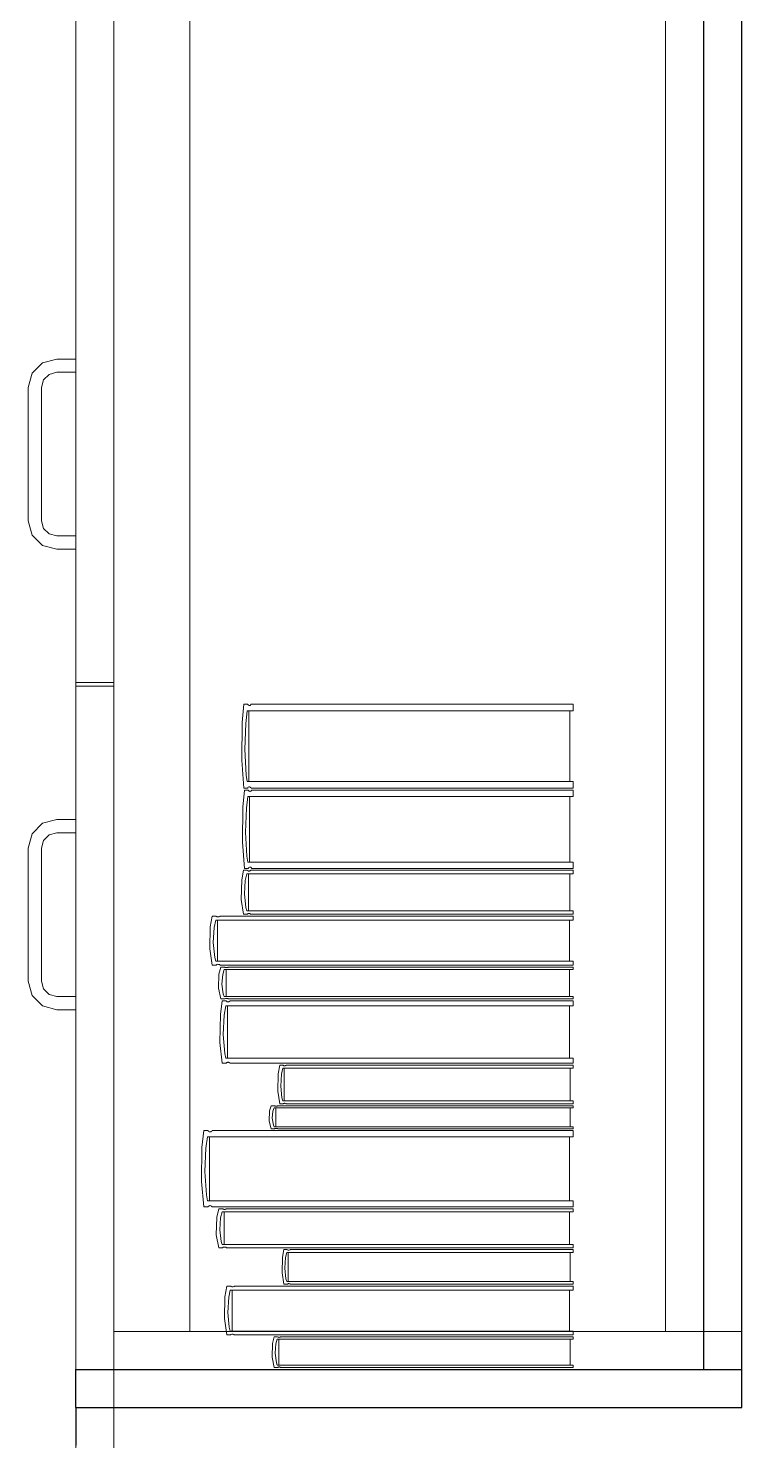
# Model space of a CAD drawing. Header units: inches. Extents: x -38 to 5698, y -33 to 92.
# Drawn here: x 110.188 to 110.563, y 12.115 to 12.857 of the extents above; entities that cross this region are included whole.
import ezdxf

# ---------------------------------------------------------------- set-up
doc = ezdxf.new("R2010")
doc.units = ezdxf.units.IN
doc.header["$MEASUREMENT"] = 0
doc.set_wipeout_variables(frame=1)
doc.linetypes.add('Wipeout_Contour', pattern=[1, 0, -1])
doc.layers.add('Interior - Mobiliario', color=7, linetype='Continuous')

msp = doc.modelspace()

# ---------------------------------------------------------------- linework, layer by layer
at = {"layer": 'Interior - Mobiliario', "color": 175, "linetype": 'Continuous', "lineweight": 13}
for p, q in [((110.23316, 13.61244), (110.23316, 12.15244)), ((110.54316, 12.15244), (110.54316, 13.61244)), ((110.23316, 13.59244), (110.23316, 12.17244)), ((110.27316, 12.17244), (110.27316, 13.59244)), ((110.52316, 13.59244), (110.52316, 12.17244)), ((110.21316, 12.87244), (110.21316, 12.51344)), ((110.23316, 12.87244), (110.23316, 12.51344)), ((110.19017, 12.67594), (110.19566, 12.68143)), ((110.19566, 12.68143), (110.20316, 12.68344)), ((110.20316, 12.68344), (110.21316, 12.68344)), ((110.21316, 12.68344), (110.21316, 12.67644)), ((110.18816, 12.66844), (110.19017, 12.67594)), ((110.19623, 12.67244), (110.19516, 12.66844)), ((110.19916, 12.67537), (110.19623, 12.67244)), ((110.20316, 12.67644), (110.19916, 12.67537)), ((110.21316, 12.67644), (110.20316, 12.67644)), ((110.18816, 12.59844), (110.18816, 12.66844)), ((110.19516, 12.66844), (110.19516, 12.59844)), ((110.19017, 12.59094), (110.18816, 12.59844)), ((110.19516, 12.59844), (110.19623, 12.59444)), ((110.19566, 12.58545), (110.19017, 12.59094)), ((110.19623, 12.59444), (110.19916, 12.59151)), ((110.19916, 12.59151), (110.20316, 12.59044)), ((110.20316, 12.59044), (110.21316, 12.59044)), ((110.21316, 12.59044), (110.21316, 12.58344)), ((110.20316, 12.58344), (110.19566, 12.58545)), ((110.21316, 12.58344), (110.20316, 12.58344)), ((110.21316, 12.51344), (110.23316, 12.51344)), ((110.21316, 12.51144), (110.23316, 12.51144)), ((110.30154, 12.50206), (110.30059, 12.49237)), ((110.30342, 12.50206), (110.30154, 12.50206)), ((110.30351, 12.50189), (110.30342, 12.50206)), ((110.30373, 12.50162), (110.30351, 12.50189)), ((110.30397, 12.50143), (110.30373, 12.50162)), ((110.30422, 12.50133), (110.30397, 12.50143)), ((110.30448, 12.50132), (110.30422, 12.50133)), ((110.30473, 12.5014), (110.30448, 12.50132)), ((110.30497, 12.50157), (110.30473, 12.5014)), ((110.30519, 12.50182), (110.30497, 12.50157)), ((110.30533, 12.50206), (110.30519, 12.50182)), ((110.4745, 12.50206), (110.30533, 12.50206)), ((110.4745, 12.49853), (110.4745, 12.50206)), ((110.30247, 12.49191), (110.30327, 12.49853)), ((110.30327, 12.49853), (110.4745, 12.49853)), ((110.30413, 12.49853), (110.30413, 12.46141)), ((110.47277, 12.46141), (110.47277, 12.49853)), ((110.30059, 12.49237), (110.30038, 12.47261)), ((110.30203, 12.47831), (110.30247, 12.49191)), ((110.30038, 12.47261), (110.30154, 12.45788)), ((110.30275, 12.46476), (110.30203, 12.47831)), ((110.30327, 12.46141), (110.30275, 12.46476)), ((110.30189, 12.45688), (110.30094, 12.44785)), ((110.30154, 12.45788), (110.30342, 12.45788)), ((110.30376, 12.45688), (110.30189, 12.45688)), ((110.4745, 12.46141), (110.30327, 12.46141)), ((110.30342, 12.45788), (110.30356, 12.45811)), ((110.30356, 12.45811), (110.30378, 12.45837)), ((110.30386, 12.45672), (110.30376, 12.45688)), ((110.30378, 12.45837), (110.30403, 12.45853)), ((110.30408, 12.45647), (110.30386, 12.45672)), ((110.30403, 12.45853), (110.30428, 12.45862)), ((110.30431, 12.45629), (110.30408, 12.45647)), ((110.30428, 12.45862), (110.30453, 12.45861)), ((110.30456, 12.4562), (110.30431, 12.45629)), ((110.30453, 12.45861), (110.30478, 12.4585)), ((110.30478, 12.4585), (110.30502, 12.45832)), ((110.30507, 12.45626), (110.30482, 12.45619)), ((110.30502, 12.45832), (110.30524, 12.45805)), ((110.30531, 12.45642), (110.30507, 12.45626)), ((110.30524, 12.45805), (110.30533, 12.45788)), ((110.30553, 12.45666), (110.30531, 12.45642)), ((110.30533, 12.45788), (110.4745, 12.45788)), ((110.30567, 12.45688), (110.30553, 12.45666)), ((110.4745, 12.45688), (110.30567, 12.45688)), ((110.4745, 12.45788), (110.4745, 12.46141)), ((110.4745, 12.45358), (110.4745, 12.45688)), ((110.30282, 12.44742), (110.30361, 12.45358)), ((110.30361, 12.45358), (110.4745, 12.45358)), ((110.30447, 12.45358), (110.30447, 12.41901)), ((110.30482, 12.45619), (110.30456, 12.4562)), ((110.47278, 12.41901), (110.47278, 12.45358)), ((110.20316, 12.44144), (110.19566, 12.43943)), ((110.21316, 12.44144), (110.20316, 12.44144)), ((110.21316, 12.43444), (110.21316, 12.44144)), ((110.30094, 12.44785), (110.30073, 12.42944)), ((110.30238, 12.43475), (110.30282, 12.44742)), ((110.19566, 12.43943), (110.19017, 12.43394)), ((110.19916, 12.43337), (110.20316, 12.43444)), ((110.20316, 12.43444), (110.21316, 12.43444)), ((110.3031, 12.42213), (110.30238, 12.43475)), ((110.19017, 12.43394), (110.18816, 12.42644)), ((110.19516, 12.42644), (110.19623, 12.43044)), ((110.19623, 12.43044), (110.19916, 12.43337)), ((110.30073, 12.42944), (110.30189, 12.41572)), ((110.18816, 12.42644), (110.18816, 12.35644)), ((110.19516, 12.35644), (110.19516, 12.42644)), ((110.30361, 12.41901), (110.3031, 12.42213)), ((110.3013, 12.41472), (110.30035, 12.40965)), ((110.30318, 12.41472), (110.3013, 12.41472)), ((110.30189, 12.41572), (110.30376, 12.41572)), ((110.30223, 12.40941), (110.30303, 12.41287)), ((110.30303, 12.41287), (110.4745, 12.41287)), ((110.30328, 12.41463), (110.30318, 12.41472)), ((110.3035, 12.41449), (110.30328, 12.41463)), ((110.30373, 12.41439), (110.3035, 12.41449)), ((110.4745, 12.41901), (110.30361, 12.41901)), ((110.30398, 12.41434), (110.30373, 12.41439)), ((110.30376, 12.41572), (110.3039, 12.41594)), ((110.3039, 12.41594), (110.30413, 12.41618)), ((110.3039, 12.41287), (110.3039, 12.39347)), ((110.30424, 12.41433), (110.30398, 12.41434)), ((110.30413, 12.41618), (110.30437, 12.41633)), ((110.30449, 12.41438), (110.30424, 12.41433)), ((110.30437, 12.41633), (110.30462, 12.41641)), ((110.30473, 12.41446), (110.30449, 12.41438)), ((110.30462, 12.41641), (110.30487, 12.4164)), ((110.30496, 12.4146), (110.30473, 12.41446)), ((110.30487, 12.4164), (110.30512, 12.4163)), ((110.3051, 12.41472), (110.30496, 12.4146)), ((110.4745, 12.41472), (110.3051, 12.41472)), ((110.30512, 12.4163), (110.30536, 12.41613)), ((110.30536, 12.41613), (110.30558, 12.41588)), ((110.30558, 12.41588), (110.30567, 12.41572)), ((110.30567, 12.41572), (110.4745, 12.41572)), ((110.47277, 12.39347), (110.47277, 12.41287)), ((110.4745, 12.41572), (110.4745, 12.41901)), ((110.4745, 12.41287), (110.4745, 12.41472)), ((110.30035, 12.40965), (110.30013, 12.39933)), ((110.30179, 12.40231), (110.30223, 12.40941)), ((110.30013, 12.39933), (110.3013, 12.39163)), ((110.30252, 12.39523), (110.30179, 12.40231)), ((110.2848, 12.39063), (110.28377, 12.38498)), ((110.28687, 12.39063), (110.2848, 12.39063)), ((110.28697, 12.39053), (110.28687, 12.39063)), ((110.28721, 12.39037), (110.28697, 12.39053)), ((110.28747, 12.39026), (110.28721, 12.39037)), ((110.28775, 12.3902), (110.28747, 12.39026)), ((110.28803, 12.3902), (110.28775, 12.3902)), ((110.2883, 12.39024), (110.28803, 12.3902)), ((110.28857, 12.39034), (110.2883, 12.39024)), ((110.28881, 12.39049), (110.28857, 12.39034)), ((110.28897, 12.39063), (110.28881, 12.39049)), ((110.4745, 12.39063), (110.28897, 12.39063)), ((110.3013, 12.39163), (110.30318, 12.39163)), ((110.30303, 12.39347), (110.30252, 12.39523)), ((110.4745, 12.39347), (110.30303, 12.39347)), ((110.30318, 12.39163), (110.30332, 12.39175)), ((110.30332, 12.39175), (110.30355, 12.39188)), ((110.30355, 12.39188), (110.30379, 12.39197)), ((110.30379, 12.39197), (110.30404, 12.39201)), ((110.30404, 12.39201), (110.3043, 12.39201)), ((110.3043, 12.39201), (110.30455, 12.39195)), ((110.30455, 12.39195), (110.30478, 12.39186)), ((110.30478, 12.39186), (110.305, 12.39172)), ((110.305, 12.39172), (110.3051, 12.39163)), ((110.3051, 12.39163), (110.4745, 12.39163)), ((110.4745, 12.39163), (110.4745, 12.39347)), ((110.4745, 12.38857), (110.4745, 12.39063)), ((110.28377, 12.38498), (110.28353, 12.37347)), ((110.28535, 12.37679), (110.28583, 12.38471)), ((110.28583, 12.38471), (110.2867, 12.38857)), ((110.2867, 12.38857), (110.4745, 12.38857)), ((110.28765, 12.38857), (110.28765, 12.36694)), ((110.47261, 12.36694), (110.47261, 12.38857)), ((110.28614, 12.3689), (110.28535, 12.37679)), ((110.28353, 12.37347), (110.2848, 12.36489)), ((110.2867, 12.36694), (110.28614, 12.3689)), ((110.2848, 12.36489), (110.28687, 12.36489)), ((110.4745, 12.36694), (110.2867, 12.36694)), ((110.28687, 12.36489), (110.28702, 12.36502)), ((110.28702, 12.36502), (110.28727, 12.36517)), ((110.28727, 12.36517), (110.28753, 12.36527)), ((110.28753, 12.36527), (110.28781, 12.36532)), ((110.28781, 12.36532), (110.28809, 12.36531)), ((110.28809, 12.36531), (110.28836, 12.36525)), ((110.28833, 12.36021), (110.2881, 12.35271)), ((110.28935, 12.36389), (110.28833, 12.36021)), ((110.28836, 12.36525), (110.28862, 12.36514)), ((110.28862, 12.36514), (110.28886, 12.36499)), ((110.28886, 12.36499), (110.28897, 12.36489)), ((110.28897, 12.36489), (110.4745, 12.36489)), ((110.29136, 12.36389), (110.28935, 12.36389)), ((110.28988, 12.35487), (110.29035, 12.36003)), ((110.29035, 12.36003), (110.2912, 12.36254)), ((110.2912, 12.36254), (110.4745, 12.36254)), ((110.29146, 12.36382), (110.29136, 12.36389)), ((110.2917, 12.36372), (110.29146, 12.36382)), ((110.29195, 12.36365), (110.2917, 12.36372)), ((110.29222, 12.36361), (110.29195, 12.36365)), ((110.29212, 12.36254), (110.29212, 12.34846)), ((110.29249, 12.3636), (110.29222, 12.36361)), ((110.29276, 12.36364), (110.29249, 12.3636)), ((110.29302, 12.3637), (110.29276, 12.36364)), ((110.29326, 12.3638), (110.29302, 12.3637)), ((110.29341, 12.36389), (110.29326, 12.3638)), ((110.4745, 12.36389), (110.29341, 12.36389)), ((110.47265, 12.34846), (110.47265, 12.36254)), ((110.4745, 12.36489), (110.4745, 12.36694)), ((110.4745, 12.36254), (110.4745, 12.36389)), ((110.18816, 12.35644), (110.19017, 12.34894)), ((110.19623, 12.35244), (110.19516, 12.35644)), ((110.19916, 12.34951), (110.19623, 12.35244)), ((110.2881, 12.35271), (110.28935, 12.34712)), ((110.29065, 12.34973), (110.28988, 12.35487)), ((110.19017, 12.34894), (110.19566, 12.34345)), ((110.20316, 12.34844), (110.19916, 12.34951)), ((110.21316, 12.34844), (110.20316, 12.34844)), ((110.21316, 12.34144), (110.21316, 12.34844)), ((110.29016, 12.34612), (110.28915, 12.33893)), ((110.28935, 12.34712), (110.29136, 12.34712)), ((110.29217, 12.34612), (110.29016, 12.34612)), ((110.2912, 12.34846), (110.29065, 12.34973)), ((110.4745, 12.34846), (110.2912, 12.34846)), ((110.29136, 12.34712), (110.29151, 12.34721)), ((110.29151, 12.34721), (110.29175, 12.34731)), ((110.29175, 12.34731), (110.29201, 12.34737)), ((110.29201, 12.34737), (110.29228, 12.3474)), ((110.29227, 12.34599), (110.29217, 12.34612)), ((110.2925, 12.34579), (110.29227, 12.34599)), ((110.29228, 12.3474), (110.29255, 12.3474)), ((110.29276, 12.34565), (110.2925, 12.34579)), ((110.29255, 12.3474), (110.29282, 12.34736)), ((110.29302, 12.34558), (110.29276, 12.34565)), ((110.29282, 12.34736), (110.29307, 12.34729)), ((110.29329, 12.34557), (110.29302, 12.34558)), ((110.29307, 12.34729), (110.29331, 12.34718)), ((110.29356, 12.34563), (110.29329, 12.34557)), ((110.29331, 12.34718), (110.29341, 12.34712)), ((110.29341, 12.34712), (110.4745, 12.34712)), ((110.29382, 12.34576), (110.29356, 12.34563)), ((110.29406, 12.34594), (110.29382, 12.34576)), ((110.29421, 12.34612), (110.29406, 12.34594)), ((110.4745, 12.34612), (110.29421, 12.34612)), ((110.4745, 12.34712), (110.4745, 12.34846)), ((110.4745, 12.3435), (110.4745, 12.34612)), ((110.19566, 12.34345), (110.20316, 12.34144)), ((110.20316, 12.34144), (110.21316, 12.34144)), ((110.28915, 12.33893), (110.28892, 12.32426)), ((110.29069, 12.32849), (110.29116, 12.33858)), ((110.29116, 12.33858), (110.29201, 12.3435)), ((110.29201, 12.3435), (110.4745, 12.3435)), ((110.29293, 12.3435), (110.29293, 12.31595)), ((110.47266, 12.31595), (110.47266, 12.3435)), ((110.28892, 12.32426), (110.29016, 12.31332)), ((110.29146, 12.31843), (110.29069, 12.32849)), ((110.29201, 12.31595), (110.29146, 12.31843)), ((110.4745, 12.31595), (110.29201, 12.31595)), ((110.4745, 12.31332), (110.4745, 12.31595)), ((110.29016, 12.31332), (110.29217, 12.31332)), ((110.29217, 12.31332), (110.29232, 12.3135)), ((110.29232, 12.3135), (110.29256, 12.31368)), ((110.29256, 12.31368), (110.29281, 12.31381)), ((110.29281, 12.31381), (110.29308, 12.31387)), ((110.29308, 12.31387), (110.29335, 12.31386)), ((110.29335, 12.31386), (110.29362, 12.31379)), ((110.29362, 12.31379), (110.29387, 12.31365)), ((110.29387, 12.31365), (110.29411, 12.31345)), ((110.29411, 12.31345), (110.29421, 12.31332)), ((110.29421, 12.31332), (110.4745, 12.31332)), ((110.31955, 12.30785), (110.31935, 12.29874)), ((110.32039, 12.31232), (110.31955, 12.30785)), ((110.32206, 12.31232), (110.32039, 12.31232)), ((110.32122, 12.30764), (110.32193, 12.31069)), ((110.32193, 12.31069), (110.4745, 12.31069)), ((110.32215, 12.31224), (110.32206, 12.31232)), ((110.32235, 12.31212), (110.32215, 12.31224)), ((110.32256, 12.31203), (110.32235, 12.31212)), ((110.32278, 12.31199), (110.32256, 12.31203)), ((110.3227, 12.31069), (110.3227, 12.29357)), ((110.32301, 12.31198), (110.32278, 12.31199)), ((110.32323, 12.31202), (110.32301, 12.31198)), ((110.32345, 12.3121), (110.32323, 12.31202)), ((110.32365, 12.31221), (110.32345, 12.3121)), ((110.32377, 12.31232), (110.32365, 12.31221)), ((110.4745, 12.31232), (110.32377, 12.31232)), ((110.47296, 12.29357), (110.47296, 12.31069)), ((110.4745, 12.31069), (110.4745, 12.31232)), ((110.32083, 12.30137), (110.32122, 12.30764)), ((110.32147, 12.29512), (110.32083, 12.30137)), ((110.31935, 12.29874), (110.32039, 12.29194)), ((110.32193, 12.29357), (110.32147, 12.29512)), ((110.4745, 12.29357), (110.32193, 12.29357)), ((110.4745, 12.29194), (110.4745, 12.29357)), ((110.31501, 12.2883), (110.31481, 12.28292)), ((110.31588, 12.29094), (110.31501, 12.2883)), ((110.3176, 12.29094), (110.31588, 12.29094)), ((110.31633, 12.28447), (110.31673, 12.28818)), ((110.31673, 12.28818), (110.31746, 12.28998)), ((110.31746, 12.28998), (110.4745, 12.28998)), ((110.31769, 12.2909), (110.3176, 12.29094)), ((110.31789, 12.29082), (110.31769, 12.2909)), ((110.31811, 12.29077), (110.31789, 12.29082)), ((110.31834, 12.29074), (110.31811, 12.29077)), ((110.31826, 12.28998), (110.31826, 12.27987)), ((110.31857, 12.29074), (110.31834, 12.29074)), ((110.3188, 12.29076), (110.31857, 12.29074)), ((110.31902, 12.29081), (110.3188, 12.29076)), ((110.31923, 12.29088), (110.31902, 12.29081)), ((110.31936, 12.29094), (110.31923, 12.29088)), ((110.4745, 12.29094), (110.31936, 12.29094)), ((110.32039, 12.29194), (110.32206, 12.29194)), ((110.32206, 12.29194), (110.32219, 12.29205)), ((110.32219, 12.29205), (110.32239, 12.29217)), ((110.32239, 12.29217), (110.32261, 12.29225)), ((110.32261, 12.29225), (110.32283, 12.29228)), ((110.32283, 12.29228), (110.32306, 12.29228)), ((110.32306, 12.29228), (110.32328, 12.29223)), ((110.32328, 12.29223), (110.32349, 12.29215)), ((110.32349, 12.29215), (110.32369, 12.29202)), ((110.32369, 12.29202), (110.32377, 12.29194)), ((110.32377, 12.29194), (110.4745, 12.29194)), ((110.47292, 12.27987), (110.47292, 12.28998)), ((110.4745, 12.28998), (110.4745, 12.29094)), ((110.31481, 12.28292), (110.31588, 12.2789)), ((110.31588, 12.2789), (110.3176, 12.2789)), ((110.31699, 12.28078), (110.31633, 12.28447)), ((110.31746, 12.27987), (110.31699, 12.28078)), ((110.4745, 12.27987), (110.31746, 12.27987)), ((110.3176, 12.2789), (110.31773, 12.27897)), ((110.31773, 12.27897), (110.31794, 12.27904)), ((110.31794, 12.27904), (110.31816, 12.27908)), ((110.31816, 12.27908), (110.31839, 12.27911)), ((110.31839, 12.27911), (110.31862, 12.2791)), ((110.31862, 12.2791), (110.31885, 12.27907)), ((110.31885, 12.27907), (110.31907, 12.27902)), ((110.31907, 12.27902), (110.31927, 12.27895)), ((110.31927, 12.27895), (110.31936, 12.2789)), ((110.31936, 12.2789), (110.4745, 12.2789)), ((110.4745, 12.2789), (110.4745, 12.27987)), ((110.28049, 12.2779), (110.27943, 12.26912)), ((110.2826, 12.2779), (110.28049, 12.2779)), ((110.28154, 12.2687), (110.28243, 12.2747)), ((110.28243, 12.2747), (110.4745, 12.2747)), ((110.28271, 12.27775), (110.2826, 12.2779)), ((110.28296, 12.2775), (110.28271, 12.27775)), ((110.28322, 12.27734), (110.28296, 12.2775)), ((110.2835, 12.27724), (110.28322, 12.27734)), ((110.2834, 12.2747), (110.2834, 12.24105)), ((110.28379, 12.27723), (110.2835, 12.27724)), ((110.28407, 12.27731), (110.28379, 12.27723)), ((110.28434, 12.27746), (110.28407, 12.27731)), ((110.28459, 12.27769), (110.28434, 12.27746)), ((110.28475, 12.2779), (110.28459, 12.27769)), ((110.4745, 12.2779), (110.28475, 12.2779)), ((110.47256, 12.24105), (110.47256, 12.2747)), ((110.4745, 12.2747), (110.4745, 12.2779)), ((110.27943, 12.26912), (110.27919, 12.25121)), ((110.28105, 12.25637), (110.28154, 12.2687)), ((110.28186, 12.24409), (110.28105, 12.25637)), ((110.27919, 12.25121), (110.28049, 12.23785)), ((110.28243, 12.24105), (110.28186, 12.24409)), ((110.4745, 12.24105), (110.28243, 12.24105)), ((110.4745, 12.23785), (110.4745, 12.24105)), ((110.28049, 12.23785), (110.2826, 12.23785)), ((110.2826, 12.23785), (110.28276, 12.23807)), ((110.28276, 12.23807), (110.28301, 12.23829)), ((110.28301, 12.23829), (110.28328, 12.23845)), ((110.28328, 12.23845), (110.28357, 12.23852)), ((110.28357, 12.23852), (110.28385, 12.23851)), ((110.28385, 12.23851), (110.28413, 12.23842)), ((110.28413, 12.23842), (110.2844, 12.23825)), ((110.2844, 12.23825), (110.28464, 12.23801)), ((110.28464, 12.23801), (110.28475, 12.23785)), ((110.28475, 12.23785), (110.4745, 12.23785)), ((110.28826, 12.23685), (110.28724, 12.23237)), ((110.29029, 12.23685), (110.28826, 12.23685)), ((110.28927, 12.23215), (110.29013, 12.23521)), ((110.29013, 12.23521), (110.4745, 12.23521)), ((110.29039, 12.23677), (110.29029, 12.23685)), ((110.29063, 12.23665), (110.29039, 12.23677)), ((110.29088, 12.23656), (110.29063, 12.23665)), ((110.29115, 12.23651), (110.29088, 12.23656)), ((110.29106, 12.23521), (110.29106, 12.21804)), ((110.29143, 12.23651), (110.29115, 12.23651)), ((110.2917, 12.23655), (110.29143, 12.23651)), ((110.29196, 12.23662), (110.2917, 12.23655)), ((110.2922, 12.23674), (110.29196, 12.23662)), ((110.29235, 12.23685), (110.2922, 12.23674)), ((110.4745, 12.23685), (110.29235, 12.23685)), ((110.47264, 12.21804), (110.47264, 12.23521)), ((110.4745, 12.23521), (110.4745, 12.23685)), ((110.28724, 12.23237), (110.28701, 12.22322)), ((110.2888, 12.22586), (110.28927, 12.23215)), ((110.28701, 12.22322), (110.28826, 12.2164)), ((110.28957, 12.21959), (110.2888, 12.22586)), ((110.29013, 12.21804), (110.28957, 12.21959)), ((110.28826, 12.2164), (110.29029, 12.2164)), ((110.4745, 12.21804), (110.29013, 12.21804)), ((110.29029, 12.2164), (110.29044, 12.21651)), ((110.29044, 12.21651), (110.29068, 12.21663)), ((110.29068, 12.21663), (110.29094, 12.21671)), ((110.29094, 12.21671), (110.29121, 12.21674)), ((110.29121, 12.21674), (110.29149, 12.21674)), ((110.29149, 12.21674), (110.29176, 12.21669)), ((110.29176, 12.21669), (110.29201, 12.2166)), ((110.29201, 12.2166), (110.29225, 12.21648)), ((110.29225, 12.21648), (110.29235, 12.2164)), ((110.29235, 12.2164), (110.4745, 12.2164)), ((110.32172, 12.21141), (110.32153, 12.20327)), ((110.32255, 12.2154), (110.32172, 12.21141)), ((110.3242, 12.2154), (110.32255, 12.2154)), ((110.32337, 12.21122), (110.32407, 12.21395)), ((110.32407, 12.21395), (110.4745, 12.21395)), ((110.32429, 12.21533), (110.3242, 12.2154)), ((110.32448, 12.21522), (110.32429, 12.21533)), ((110.32469, 12.21514), (110.32448, 12.21522)), ((110.32491, 12.2151), (110.32469, 12.21514)), ((110.32483, 12.21395), (110.32483, 12.19866)), ((110.32513, 12.2151), (110.32491, 12.2151)), ((110.32535, 12.21513), (110.32513, 12.2151)), ((110.32556, 12.2152), (110.32535, 12.21513)), ((110.32576, 12.2153), (110.32556, 12.2152)), ((110.32589, 12.2154), (110.32576, 12.2153)), ((110.4745, 12.2154), (110.32589, 12.2154)), ((110.47298, 12.19866), (110.47298, 12.21395)), ((110.4745, 12.2164), (110.4745, 12.21804)), ((110.4745, 12.21395), (110.4745, 12.2154)), ((110.32299, 12.20562), (110.32337, 12.21122)), ((110.32362, 12.20004), (110.32299, 12.20562)), ((110.32153, 12.20327), (110.32255, 12.19721)), ((110.32255, 12.19721), (110.3242, 12.19721)), ((110.32407, 12.19866), (110.32362, 12.20004)), ((110.4745, 12.19866), (110.32407, 12.19866)), ((110.3242, 12.19721), (110.32433, 12.1973)), ((110.32433, 12.1973), (110.32452, 12.19741)), ((110.32452, 12.19741), (110.32474, 12.19748)), ((110.32474, 12.19748), (110.32496, 12.19751)), ((110.32496, 12.19751), (110.32518, 12.19751)), ((110.32518, 12.19751), (110.3254, 12.19747)), ((110.3254, 12.19747), (110.32561, 12.19739)), ((110.32561, 12.19739), (110.3258, 12.19728)), ((110.3258, 12.19728), (110.32589, 12.19721)), ((110.32589, 12.19721), (110.4745, 12.19721)), ((110.4745, 12.19721), (110.4745, 12.19866)), ((110.29152, 12.19058), (110.29129, 12.17911)), ((110.29252, 12.19621), (110.29152, 12.19058)), ((110.29449, 12.19621), (110.29252, 12.19621)), ((110.29304, 12.18242), (110.2935, 12.19031)), ((110.2935, 12.19031), (110.29434, 12.19416)), ((110.29434, 12.19416), (110.4745, 12.19416)), ((110.2946, 12.19611), (110.29449, 12.19621)), ((110.29483, 12.19595), (110.2946, 12.19611)), ((110.29508, 12.19584), (110.29483, 12.19595)), ((110.29534, 12.19578), (110.29508, 12.19584)), ((110.29525, 12.19416), (110.29525, 12.17261)), ((110.29561, 12.19578), (110.29534, 12.19578)), ((110.29587, 12.19583), (110.29561, 12.19578)), ((110.29613, 12.19592), (110.29587, 12.19583)), ((110.29636, 12.19607), (110.29613, 12.19592)), ((110.29651, 12.19621), (110.29636, 12.19607)), ((110.4745, 12.19621), (110.29651, 12.19621)), ((110.47268, 12.17261), (110.47268, 12.19416)), ((110.4745, 12.19416), (110.4745, 12.19621)), ((110.2938, 12.17455), (110.29304, 12.18242)), ((110.29129, 12.17911), (110.29252, 12.17055)), ((110.29434, 12.17261), (110.2938, 12.17455)), ((110.23316, 12.17244), (110.27316, 12.17244)), ((110.27316, 12.17244), (110.52316, 12.17244)), ((110.29252, 12.17055), (110.29449, 12.17055)), ((110.4745, 12.17261), (110.29434, 12.17261)), ((110.29449, 12.17055), (110.29464, 12.17069)), ((110.29464, 12.17069), (110.29488, 12.17084)), ((110.29488, 12.17084), (110.29513, 12.17094)), ((110.29513, 12.17094), (110.2954, 12.17098)), ((110.2954, 12.17098), (110.29567, 12.17098)), ((110.29567, 12.17098), (110.29593, 12.17092)), ((110.29593, 12.17092), (110.29618, 12.17081)), ((110.29618, 12.17081), (110.29641, 12.17065)), ((110.29641, 12.17065), (110.29651, 12.17055)), ((110.29651, 12.17055), (110.4745, 12.17055)), ((110.31745, 12.16955), (110.31659, 12.16602)), ((110.31916, 12.16955), (110.31745, 12.16955)), ((110.3183, 12.16585), (110.31902, 12.16826)), ((110.31902, 12.16826), (110.4745, 12.16826)), ((110.31924, 12.16949), (110.31916, 12.16955)), ((110.31944, 12.16939), (110.31924, 12.16949)), ((110.31966, 12.16932), (110.31944, 12.16939)), ((110.31989, 12.16929), (110.31966, 12.16932)), ((110.32012, 12.16928), (110.31989, 12.16929)), ((110.32035, 12.16931), (110.32012, 12.16928)), ((110.32057, 12.16938), (110.32035, 12.16931)), ((110.32077, 12.16947), (110.32057, 12.16938)), ((110.3209, 12.16955), (110.32077, 12.16947)), ((110.4745, 12.16955), (110.3209, 12.16955)), ((110.4745, 12.17055), (110.4745, 12.17261)), ((110.4745, 12.16826), (110.4745, 12.16955)), ((110.31659, 12.16602), (110.3164, 12.15881)), ((110.3179, 12.16089), (110.3183, 12.16585)), ((110.23316, 12.15244), (110.54316, 12.15244))]:
    msp.add_line(p, q, dxfattribs=at)

# ---------------------------------------------------------------- wipeouts: each hides what was drawn before it
at = {"color": 254, "linetype": 'Wipeout_Contour', "lineweight": 0, "ltscale": 3288.146833}
msp.add_wipeout([(110.21316, 12.11244), (110.56316, 12.11244), (110.56316, 12.13244), (110.21316, 12.13244)], dxfattribs=at).dxf.layer = 'Interior - Mobiliario'

# ---------------------------------------------------------------- next in the draw order: linework, layer by layer
at = {"layer": 'Interior - Mobiliario', "color": 175, "linetype": 'Continuous', "lineweight": 30}
for q in [(110.56316, 12.13244), (110.21316, 12.11244)]:
    msp.add_line((110.21316, 12.13244), q, dxfattribs=at)
at = {"layer": 'Interior - Mobiliario', "color": 175, "linetype": 'Continuous', "lineweight": 13}
for p, q in [((110.21316, 12.11244), (110.21316, 12.13244)), ((110.21316, 12.13244), (110.56316, 12.13244)), ((110.21316, 12.13244), (110.21316, 10.63244)), ((110.56316, 12.13244), (110.21316, 12.13244)), ((110.23316, 12.09244), (110.23316, 12.13244)), ((110.23316, 12.13244), (110.56316, 12.13244))]:
    msp.add_line(p, q, dxfattribs=at)

# ---------------------------------------------------------------- next in the draw order: wipeouts: each hides what was drawn before it
at = {"color": 254, "linetype": 'Wipeout_Contour', "lineweight": 0, "ltscale": 3288.854261}
msp.add_wipeout([(110.54316, 13.61244), (110.54316, 12.15244), (110.56316, 12.15244), (110.56316, 13.61244)], dxfattribs=at).dxf.layer = 'Interior - Mobiliario'

# ---------------------------------------------------------------- next in the draw order: linework, layer by layer
at = {"layer": 'Interior - Mobiliario', "color": 175, "linetype": 'Continuous', "lineweight": 30}
for p, q in [((110.54316, 12.15244), (110.54316, 13.61244)), ((110.56316, 12.15244), (110.56316, 13.61244)), ((110.54316, 12.15244), (110.56316, 12.15244))]:
    msp.add_line(p, q, dxfattribs=at)
at = {"layer": 'Interior - Mobiliario', "color": 175, "linetype": 'Continuous', "lineweight": 13}
for p, q in [((110.54316, 13.61244), (110.54316, 12.15244)), ((110.56316, 12.15244), (110.56316, 13.61244)), ((110.56316, 12.17244), (110.56316, 13.59244)), ((110.52316, 12.17244), (110.56316, 12.17244)), ((110.54316, 12.15244), (110.56316, 12.15244))]:
    msp.add_line(p, q, dxfattribs=at)

# ---------------------------------------------------------------- next in the draw order: wipeouts: each hides what was drawn before it
at = {"color": 254, "linetype": 'Wipeout_Contour', "lineweight": 0, "ltscale": 3288.148013}
msp.add_wipeout([(110.21316, 12.15244), (110.21316, 12.13244), (110.56316, 12.13244), (110.56316, 12.15244)], dxfattribs=at).dxf.layer = 'Interior - Mobiliario'

# ---------------------------------------------------------------- next in the draw order: linework, layer by layer
at = {"layer": 'Interior - Mobiliario', "color": 175, "linetype": 'Continuous', "lineweight": 13}
for p, q in [((110.21316, 12.13244), (110.21316, 13.63244)), ((110.56316, 13.63244), (110.56316, 12.13244)), ((110.21316, 13.61244), (110.21316, 12.15244)), ((110.21316, 13.61244), (110.21316, 12.15244)), ((110.23316, 13.61244), (110.23316, 12.15244)), ((110.23316, 13.61244), (110.23316, 12.15244)), ((110.54316, 12.15244), (110.54316, 13.61244)), ((110.54316, 12.15244), (110.54316, 13.61244)), ((110.54316, 12.15244), (110.54316, 13.61244)), ((110.56316, 12.15244), (110.56316, 13.61244)), ((110.21316, 12.15244), (110.21316, 12.51144)), ((110.23316, 12.15244), (110.23316, 12.51144)), ((110.23316, 12.17244), (110.23316, 12.13244)), ((110.31981, 12.16826), (110.31981, 12.15473)), ((110.47293, 12.15473), (110.47293, 12.16826)), ((110.56316, 12.13244), (110.56316, 12.17244)), ((110.31856, 12.15595), (110.3179, 12.16089)), ((110.56316, 12.15244), (110.21316, 12.15244)), ((110.21316, 12.15244), (110.21316, 12.13244)), ((110.21316, 12.15244), (110.56316, 12.15244)), ((110.21316, 12.15244), (110.54316, 12.15244)), ((110.21316, 12.15244), (110.23316, 12.15244)), ((110.23316, 12.15244), (110.54316, 12.15244)), ((110.23316, 12.15244), (110.54316, 12.15244)), ((110.3164, 12.15881), (110.31745, 12.15344)), ((110.31745, 12.15344), (110.31916, 12.15344)), ((110.31902, 12.15473), (110.31856, 12.15595)), ((110.4745, 12.15473), (110.31902, 12.15473)), ((110.31916, 12.15344), (110.31929, 12.15352)), ((110.31929, 12.15352), (110.31949, 12.15362)), ((110.31949, 12.15362), (110.31971, 12.15368)), ((110.31971, 12.15368), (110.31994, 12.15371)), ((110.31994, 12.15371), (110.32017, 12.1537)), ((110.32017, 12.1537), (110.3204, 12.15367)), ((110.3204, 12.15367), (110.32061, 12.1536)), ((110.32061, 12.1536), (110.32081, 12.1535)), ((110.32081, 12.1535), (110.3209, 12.15344)), ((110.3209, 12.15344), (110.4745, 12.15344)), ((110.4745, 12.15344), (110.4745, 12.15473)), ((110.56316, 12.13244), (110.56316, 12.15244)), ((110.21316, 12.13244), (110.56316, 12.13244)), ((110.56316, 12.13244), (110.21316, 12.13244)), ((110.23316, 12.13244), (110.56316, 12.13244))]:
    msp.add_line(p, q, dxfattribs=at)
at = {"layer": 'Interior - Mobiliario', "color": 175, "linetype": 'Continuous', "lineweight": 30}
for p, q in [((110.21316, 12.15244), (110.56316, 12.15244)), ((110.21316, 12.13244), (110.21316, 12.15244)), ((110.56316, 12.13244), (110.56316, 12.15244)), ((110.21316, 12.13244), (110.56316, 12.13244))]:
    msp.add_line(p, q, dxfattribs=at)

doc.saveas('drawing.dxf')
